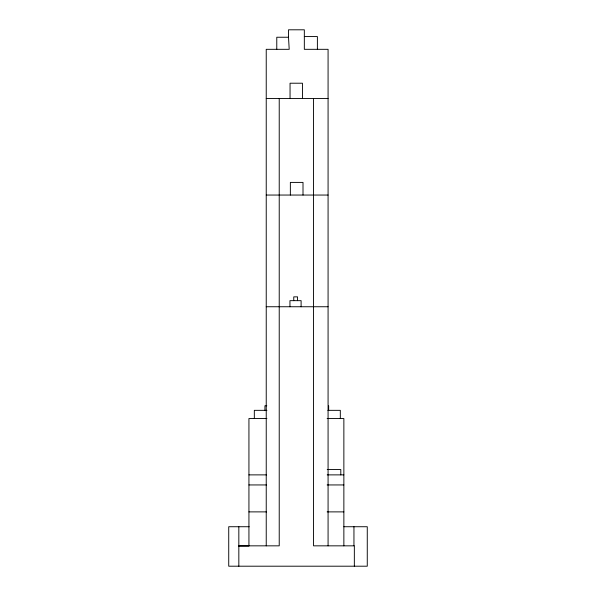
<?xml version="1.0" encoding="UTF-8"?>
<svg xmlns="http://www.w3.org/2000/svg" width="596" height="596" viewBox="0 0 596 596"><rect width="100%" height="100%" fill="white"/><g stroke="black" fill="none" stroke-linecap="round" stroke-linejoin="round"><path stroke-width="0.89" d="M304.332 36.565L317.392 36.565L317.392 49.319M266.233 545.839L266.233 49.319L289.202 49.319L288.509 37.243L276.775 37.243L276.775 49.319M266.233 98.526L328.076 98.526M266.233 195.048L328.076 195.048M266.233 306.746L328.076 306.746M266.785 405.779L264.937 405.779L264.937 410.339M266.919 410.339L254.328 410.339L254.328 418.556M327.927 410.339L340.316 410.339L340.316 418.556M266.919 418.556L248.934 418.556L248.934 546.07L238.832 546.07M327.115 418.556L343.862 418.556L343.862 545.839M327.197 469.551L340.8 469.551L340.8 474.878M248.934 474.878L266.621 474.878M327.197 474.878L343.862 474.878M248.934 484.943L266.621 484.943M327.115 484.943L343.862 484.943M248.934 511.882L266.621 511.882M327.115 511.882L343.862 511.882M249.188 526.73L228.73 526.73L228.73 566.2L367.27 566.2L367.27 526.73L343.862 526.73M238.75 545.839L279.226 545.839L279.226 98.526M354.344 566.2L354.344 545.839L313.541 545.839L313.541 98.526M353.95 526.73L353.95 545.794M328.657 405.779L328.657 410.339M328.076 545.839L328.076 49.319L304.332 49.319L304.332 29.8L288.509 29.8L288.509 37.243M303.006 195.048L303.006 182.406L290.364 182.406L290.364 195.048M302.44 98.526L302.44 83.216L290.051 83.216L290.051 98.526M301.107 306.746L301.107 300.66L289.947 300.66L289.947 306.746M297.546 300.66L297.546 296.86L293.754 296.86L293.754 300.66M238.832 526.73L238.832 566.2"/></g></svg>
